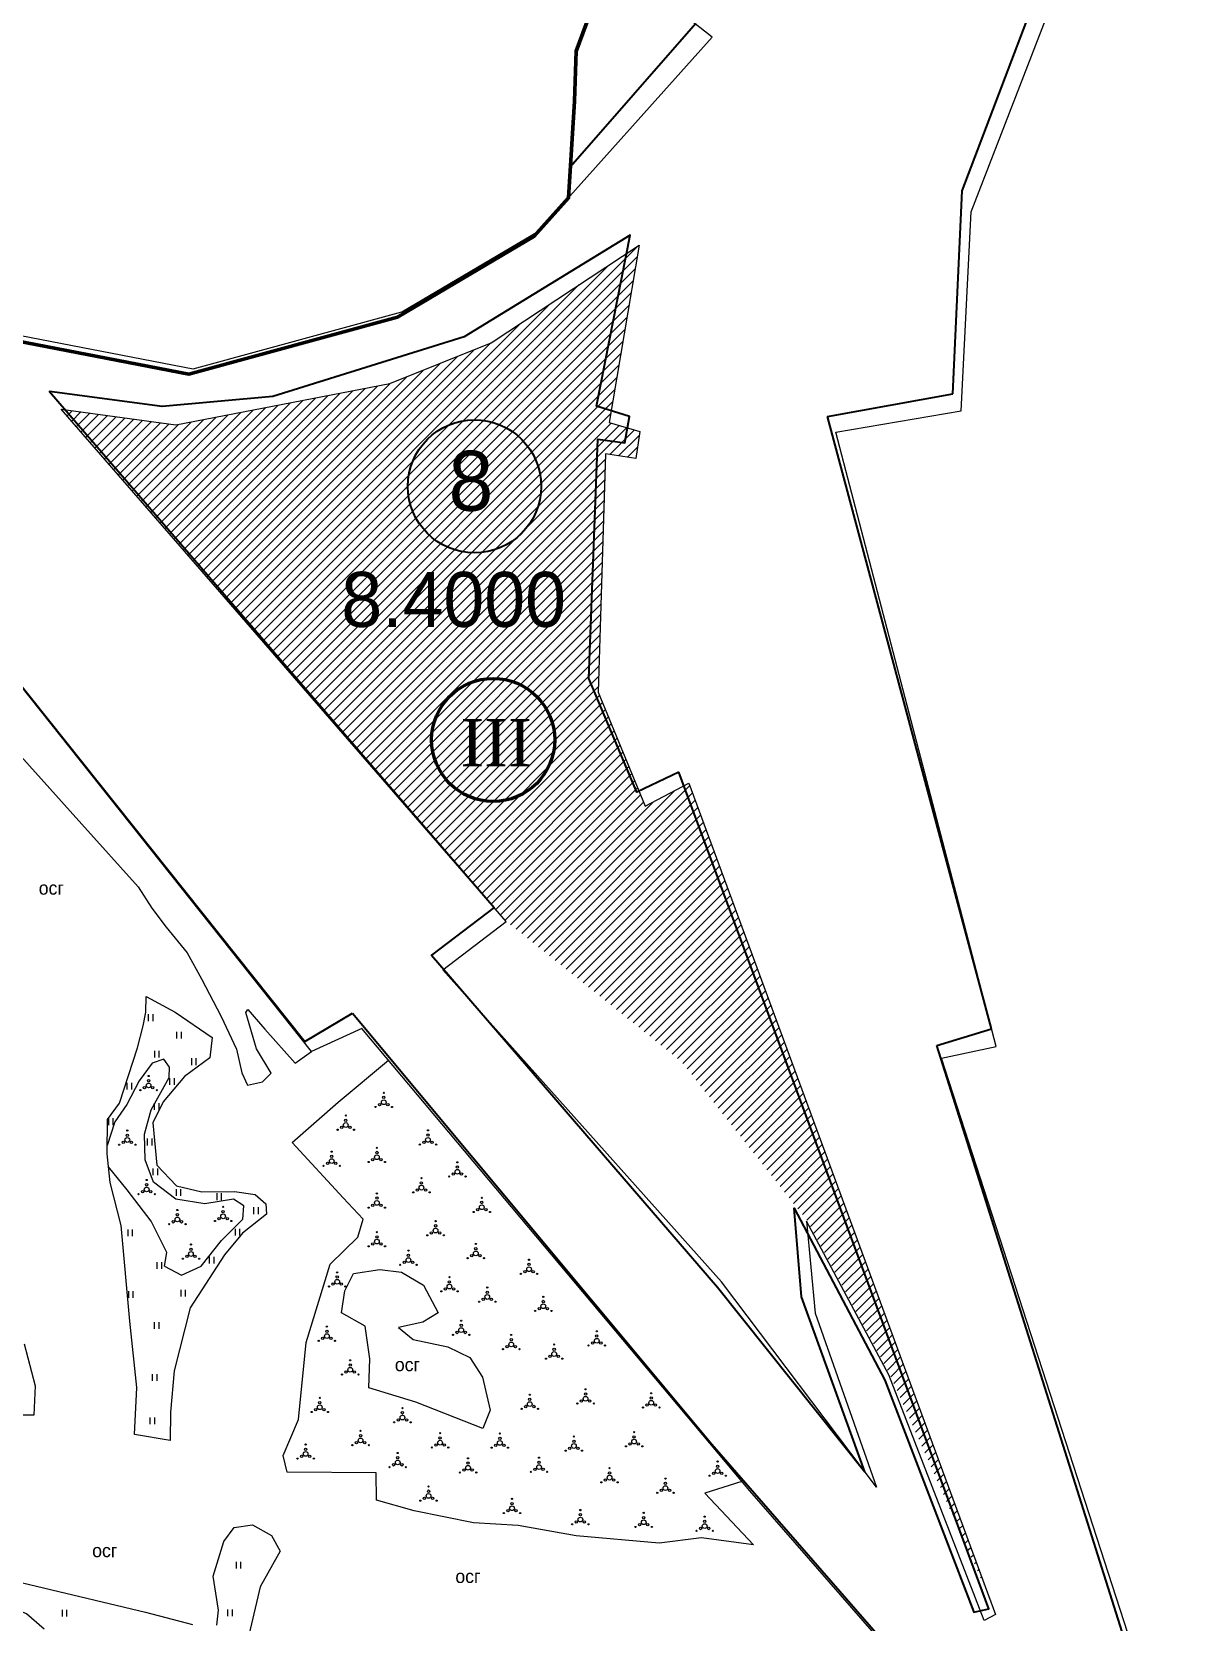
# Model space of a CAD drawing. Header units: millimetres. Extents: x 1378883 to 1389511, y 5662980 to 5673292.
# Drawn here: x 1382280 to 1382890, y 5670445 to 5671286 of the extents above; entities that cross this region are included whole.
import ezdxf
from ezdxf.enums import TextEntityAlignment as Align

# ---------------------------------------------------------------- set-up
doc = ezdxf.new("R2010")
doc.units = ezdxf.units.MM
doc.layers.add('_5Інше', color=252, linetype='Continuous', lineweight=25)
for name, color, linetype in [('N-raion', 1, 'Continuous'), ('zona', 3, 'Continuous'), ('вулиці', 7, 'Continuous'), ('ВулНазва', 7, 'Continuous'), ('КартаСкан', 252, 'Continuous'), ('межа по генплану', 7, 'Continuous'), ('район', 6, 'Continuous')]:
    doc.layers.add(name, color=color, linetype=linetype)
doc.layers.get('ВулНазва').off()
picture_1 = doc.add_image_def('image1.tif', size_in_pixel=(29607, 29619))

# ---------------------------------------------------------------- blocks, each defined once
blk = doc.blocks.new('ЛвЗд')
at = {"layer": '_5Інше', "color": 204, "linetype": 'Continuous'}
for points in [[(45723.134, 29066.833), (45698.752, 29086.321)], [(45859.587, 28973.618), (45904.09, 29086.951)], [(45630.7, 28964.772), (45723.134, 29066.833)], [(45853.606, 28868.508), (45859.587, 28973.618)], [(45558.194, 28922.592), (45630.7, 28964.772)], [(45605.339, 28905.936), (45683.839, 28957.045)], [(45683.839, 28957.045), (45667.417, 28863.379)], [(45447.673, 28893.087), (45558.194, 28922.592)], [(45340.121, 28914.409), (45447.673, 28893.087)], [(45551.561, 28884.701), (45605.339, 28905.936)], [(45438.325, 28863.565), (45551.561, 28884.701)], [(45611.424, 28599.763), (45377.783, 28872.141)], [(45377.783, 28872.141), (45438.325, 28863.565)], [(45787.274, 28857.509), (45853.606, 28868.508)], [(45667.417, 28863.379), (45683.6, 28858.563)], [(45683.6, 28858.563), (45681.415, 28844.234)], [(45870.241, 28532.02), (45787.274, 28857.509)], [(45665.464, 28846.785), (45660.884, 28720.675)], [(45681.415, 28844.234), (45665.464, 28846.785)], [(45508.069, 28531.465), (45312.736, 28780.179)], [(45660.884, 28720.675), (45685.238, 28660.255)], [(45685.238, 28660.255), (45708.504, 28672.408)], [(45708.504, 28672.408), (45868.103, 28231.566)], [(45577.712, 28574.268), (45611.424, 28599.763)], [(45724.25, 28408.421), (45577.712, 28574.268)], [(45534.699, 28543.638), (45508.069, 28531.465)], [(45738.481, 28297.739), (45534.699, 28543.638)], [(45841.304, 28526.063), (45870.241, 28532.02)], [(45968.277, 28125.852), (45841.304, 28526.063)], [(45812.474, 28358.651), (45769.354, 28440.2)], [(45769.354, 28440.2), (45773.564, 28391.515)], [(45805.483, 28299.255), (45724.25, 28408.421)], [(45773.564, 28391.515), (45805.483, 28299.255)], [(45862.094, 28228.453), (45812.474, 28358.651)], [(45882.635, 28130.472), (45738.481, 28297.739)], [(45868.103, 28231.566), (45862.094, 28228.453)]]:
    blk.add_lwpolyline(points, dxfattribs=at)

msp = doc.modelspace()

# ---------------------------------------------------------------- hatches: boundary and pattern name
at = {"layer": 'вулиці', "lineweight": -2}
h = msp.add_hatch(dxfattribs=at)
h.set_pattern_fill('ANSI31', color=12, scale=30, style=0)
h.set_pattern_definition([(45, (2.4066, 2.8008), (-2.6516504294, 2.6516504294), [])])
h.paths.add_polyline_path([(1382583.01, 5671063.18), (1382598.98, 5671060.74), (1382601.07, 5671075.03), (1382601.07, 5671075.06), (1382584.86, 5671079.78), (1382600.62, 5671173.47), (1382542.97, 5671135.45), (1382522.49, 5671121.91), (1382468.86, 5671100.3), (1382355.78, 5671078.38), (1382295.49, 5671086.49), (1382425.27, 5670936.97), (1382530.69, 5670815.79), (1382623.03, 5670741.78), (1382689.73, 5670657.4), (1382733.41, 5670576.07), (1382785.65, 5670458.96), (1382627.09, 5670889.01), (1382603.91, 5670876.69), (1382579.17, 5670937.04)])
h.paths.add_polyline_path([(1382433.48, 5671011.26), (1382533.34, 5671011.26), (1382533.34, 5671018.93), (1382433.48, 5671018.93)], flags=24)

# ---------------------------------------------------------------- linework, layer by layer
at = {"layer": 'N-raion', "color": 1, "lineweight": 35}
msp.add_circle((1382513.7, 5671046), 35.2, dxfattribs=at)
at = {"layer": 'zona', "color": 3, "lineweight": 60}
msp.add_circle((1382523.56, 5670911.85), 32.54, dxfattribs=at)
at = {"layer": 'вулиці', "color": 7, "lineweight": -2}
for p, q in [((1382341.36, 5670763.11), (1382341.36, 5670766.71)), ((1382343.76, 5670763.11), (1382343.76, 5670766.71)), ((1382356.32, 5670753.83), (1382356.32, 5670757.43)), ((1382358.72, 5670753.83), (1382358.72, 5670757.43)), ((1382344.58, 5670743.78), (1382344.58, 5670747.38)), ((1382346.98, 5670743.78), (1382346.98, 5670747.38)), ((1382364.18, 5670739.83), (1382364.18, 5670743.43)), ((1382366.58, 5670739.83), (1382366.58, 5670743.43)), ((1382330, 5670726.85), (1382330, 5670730.45)), ((1382332.4, 5670726.85), (1382332.4, 5670730.45)), ((1382352.63, 5670729.39), (1382352.63, 5670732.99)), ((1382355.03, 5670729.39), (1382355.03, 5670732.99)), ((1382344.52, 5670716.13), (1382344.52, 5670719.73)), ((1382346.92, 5670716.13), (1382346.92, 5670719.73)), ((1382320.27, 5670708.1), (1382320.27, 5670711.7)), ((1382322.67, 5670708.1), (1382322.67, 5670711.7)), ((1382340.76, 5670697.37), (1382340.76, 5670700.97)), ((1382343.16, 5670697.37), (1382343.16, 5670700.97)), ((1382343.83, 5670681.54), (1382343.83, 5670685.14)), ((1382346.23, 5670681.54), (1382346.23, 5670685.14)), ((1382356.02, 5670670.62), (1382356.02, 5670674.22)), ((1382358.42, 5670670.62), (1382358.42, 5670674.22)), ((1382377.52, 5670668.4), (1382377.52, 5670672)), ((1382379.92, 5670668.4), (1382379.92, 5670672)), ((1382397.03, 5670661.04), (1382397.03, 5670664.64)), ((1382399.43, 5670661.04), (1382399.43, 5670664.64)), ((1382330.45, 5670649.28), (1382330.45, 5670652.88)), ((1382332.85, 5670649.28), (1382332.85, 5670652.88)), ((1382387.22, 5670649.63), (1382387.22, 5670653.23)), ((1382389.62, 5670649.63), (1382389.62, 5670653.23)), ((1382345.92, 5670632.05), (1382345.92, 5670635.65)), ((1382348.32, 5670632.05), (1382348.32, 5670635.65)), ((1382373.62, 5670634.85), (1382373.62, 5670638.45)), ((1382376.02, 5670634.85), (1382376.02, 5670638.45)), ((1382330.83, 5670616.63), (1382330.83, 5670620.23)), ((1382333.23, 5670616.63), (1382333.23, 5670620.23)), ((1382358.53, 5670617.38), (1382358.53, 5670620.98)), ((1382360.93, 5670617.38), (1382360.93, 5670620.98)), ((1382344.48, 5670600.24), (1382344.48, 5670603.84)), ((1382346.88, 5670600.24), (1382346.88, 5670603.84)), ((1382343.4, 5670572.8), (1382343.4, 5670576.4)), ((1382345.8, 5670572.8), (1382345.8, 5670576.4)), ((1382342.19, 5670549.81), (1382342.19, 5670553.41)), ((1382344.59, 5670549.81), (1382344.59, 5670553.41)), ((1382387.75, 5670473.53), (1382387.75, 5670477.13)), ((1382390.15, 5670473.53), (1382390.15, 5670477.13)), ((1382295.78, 5670448.07), (1382295.78, 5670451.67)), ((1382298.18, 5670448.07), (1382298.18, 5670451.67)), ((1382383.33, 5670448.23), (1382383.33, 5670451.83)), ((1382385.73, 5670448.23), (1382385.73, 5670451.83))]:
    msp.add_line(p, q, dxfattribs=at)
for points in [[(1382254.54, 5670924.56), (1382257.36, 5670920.75), (1382267.56, 5670910.21), (1382306.1, 5670867.37), (1382335.8, 5670834.12), (1382343.04, 5670822.8), (1382350.66, 5670812.78), (1382361.8, 5670799.23), (1382369.25, 5670785.4), (1382379.65, 5670765.54), (1382387.82, 5670748.29), (1382390.61, 5670735.67), (1382393.56, 5670729.3), (1382401.56, 5670730.97), (1382406.22, 5670735.51), (1382398.46, 5670748.39), (1382392.69, 5670767.69), (1382393.89, 5670769.2), (1382402.77, 5670758.82), (1382418.85, 5670740.79), (1382427.47, 5670746.94)], [(1382340.05, 5670776.11), (1382355.35, 5670767.75), (1382374.94, 5670754.38), (1382373.75, 5670743.64), (1382360.36, 5670733.85), (1382349.13, 5670720.48), (1382343.64, 5670709.26), (1382345.61, 5670686.94), (1382356.15, 5670676.03), (1382369.57, 5670672.78), (1382386.81, 5670672.97), (1382397.73, 5670671.44), (1382403.29, 5670666.46), (1382403.68, 5670660.91), (1382391.03, 5670650.96), (1382381.45, 5670639.47), (1382363.33, 5670611.4), (1382354.88, 5670578.11), (1382352.95, 5670556.16), (1382352.71, 5670541.2), (1382333.87, 5670544.34), (1382335.08, 5670569.19), (1382331.46, 5670604.4), (1382326.86, 5670655.02), (1382321.07, 5670677.69), (1382319.38, 5670692.89), (1382319.62, 5670710.98), (1382325.9, 5670719.67), (1382335.56, 5670749), (1382338.46, 5670760.58), (1382339.91, 5670767.82), (1382340.05, 5670776.11)], [(1382349.73, 5670633.38), (1382358.77, 5670628.73), (1382369.17, 5670633.38), (1382379.86, 5670647.06), (1382391.09, 5670658.28), (1382391.63, 5670665.39), (1382386.16, 5670668.95), (1382371.09, 5670666.49), (1382355.75, 5670668.95), (1382343.98, 5670677.98), (1382339.57, 5670689.68), (1382339.15, 5670703.22), (1382342.68, 5670716.2), (1382352.14, 5670733.31), (1382352.43, 5670738.82), (1382349.32, 5670742.91), (1382343.25, 5670740.93), (1382336.33, 5670731.48), (1382329.83, 5670719.07), (1382323.48, 5670709.76), (1382319.44, 5670697.21)], [(1382655.11, 5670519.51), (1382635.58, 5670513.45), (1382661.26, 5670486.11), (1382633.67, 5670489.71), (1382611.39, 5670486.95), (1382567.49, 5670490.78), (1382536.83, 5670496.35), (1382513.24, 5670497.64), (1382481.72, 5670504.06), (1382461.92, 5670509.74), (1382461.64, 5670524.21), (1382414.63, 5670524.54), (1382412.45, 5670533.27), (1382420.64, 5670552.36), (1382424.73, 5670593.1), (1382437.3, 5670634.6), (1382452.08, 5670648.73), (1382454.84, 5670658.38), (1382444.2, 5670669.6), (1382417.32, 5670698.89), (1382441.62, 5670720.17), (1382468.15, 5670742.43)], [(1382349.73, 5670633.38), (1382351.04, 5670640.66), (1382342.74, 5670657.25), (1382330.01, 5670673.84), (1382320.15, 5670685.98)], [(1382445.07, 5670620.46), (1382449.7, 5670629.51), (1382463.58, 5670631.72), (1382475.05, 5670630.31), (1382486.72, 5670623.48), (1382494.56, 5670608.8), (1382486.31, 5670603.78), (1382473.44, 5670600.96), (1382481.28, 5670594.73), (1382499.59, 5670590.71), (1382511.26, 5670585.09), (1382517.95, 5670574.67), (1382522.01, 5670557.3), (1382518.17, 5670547.6), (1382482.71, 5670561.59), (1382457.87, 5670569.03), (1382458.32, 5670584.37), (1382455.84, 5670601.75), (1382443.41, 5670608.74), (1382445.07, 5670620.46)], [(1382275.54, 5670592.36), (1382281.36, 5670570.11), (1382280.73, 5670554.58), (1382263.92, 5670554.58), (1382261.69, 5670537.78), (1382257.27, 5670480.94), (1382262.69, 5670468.68), (1382339.78, 5670450.42), (1382364.62, 5670443.86)], [(1382377.47, 5670443.58), (1382378.32, 5670451.56), (1382375.47, 5670469.53), (1382381.18, 5670487.79), (1382386.6, 5670495.2), (1382396.31, 5670496.63), (1382406.31, 5670490.93), (1382410.87, 5670482.65), (1382400.31, 5670463.83), (1382393.17, 5670433.03)], [(1382255.73, 5670457.04), (1382276.71, 5670449.65), (1382286.1, 5670441.67)]]:
    msp.add_lwpolyline(points, dxfattribs=at)
at = {"layer": 'вулиці', "color": 7}
for centre, radius in [((1382341.34, 5670734.09), 0.312), ((1382337.01, 5670726.59), 0.312), ((1382339.17, 5670727.84), 0.625), ((1382341.34, 5670729.09), 1.25), ((1382341.34, 5670731.59), 0.625), ((1382343.5, 5670727.84), 0.625), ((1382345.67, 5670726.59), 0.312), ((1382461.37, 5670717.7), 0.312), ((1382463.53, 5670718.95), 0.625), ((1382465.7, 5670720.2), 1.25), ((1382465.7, 5670722.7), 0.625), ((1382465.7, 5670725.2), 0.312), ((1382467.86, 5670718.95), 0.625), ((1382470.03, 5670717.7), 0.312), ((1382445.63, 5670708.13), 1.25), ((1382445.63, 5670710.63), 0.625), ((1382445.63, 5670713.13), 0.312), ((1382330.09, 5670700.22), 1.25), ((1382330.09, 5670702.72), 0.625), ((1382330.09, 5670705.22), 0.312), ((1382441.3, 5670705.63), 0.312), ((1382443.47, 5670706.88), 0.625), ((1382447.8, 5670706.88), 0.625), ((1382449.96, 5670705.63), 0.312), ((1382489.08, 5670700.28), 1.25), ((1382489.08, 5670702.78), 0.625), ((1382489.08, 5670705.28), 0.312), ((1382325.75, 5670697.72), 0.312), ((1382327.92, 5670698.97), 0.625), ((1382332.25, 5670698.97), 0.625), ((1382334.42, 5670697.72), 0.312), ((1382438.18, 5670691.57), 0.625), ((1382438.18, 5670694.07), 0.312), ((1382462.05, 5670691.09), 1.25), ((1382462.05, 5670693.59), 0.625), ((1382462.05, 5670696.09), 0.312), ((1382484.75, 5670697.78), 0.312), ((1382486.92, 5670699.03), 0.625), ((1382491.25, 5670699.03), 0.625), ((1382493.41, 5670697.78), 0.312), ((1382433.85, 5670686.57), 0.312), ((1382436.02, 5670687.82), 0.625), ((1382438.18, 5670689.07), 1.25), ((1382440.35, 5670687.82), 0.625), ((1382442.51, 5670686.57), 0.312), ((1382457.72, 5670688.59), 0.312), ((1382459.88, 5670689.84), 0.625), ((1382464.21, 5670689.84), 0.625), ((1382466.38, 5670688.59), 0.312), ((1382504.65, 5670683.39), 1.25), ((1382504.65, 5670685.89), 0.625), ((1382504.65, 5670688.39), 0.312), ((1382340.32, 5670674.08), 1.25), ((1382340.32, 5670676.58), 0.625), ((1382340.32, 5670679.08), 0.312), ((1382485.63, 5670675), 1.25), ((1382485.63, 5670677.5), 0.625), ((1382485.63, 5670680), 0.312), ((1382500.32, 5670680.89), 0.312), ((1382502.48, 5670682.14), 0.625), ((1382506.81, 5670682.14), 0.625), ((1382508.98, 5670680.89), 0.312), ((1382335.99, 5670671.58), 0.312), ((1382338.15, 5670672.83), 0.625), ((1382342.48, 5670672.83), 0.625), ((1382344.65, 5670671.58), 0.312), ((1382462.05, 5670666.95), 1.25), ((1382462.05, 5670669.45), 0.625), ((1382462.05, 5670671.95), 0.312), ((1382481.3, 5670672.5), 0.312), ((1382483.47, 5670673.75), 0.625), ((1382487.8, 5670673.75), 0.625), ((1382489.96, 5670672.5), 0.312), ((1382517.55, 5670667.15), 0.625), ((1382517.55, 5670669.65), 0.312), ((1382356.58, 5670658.17), 1.25), ((1382356.58, 5670660.67), 0.625), ((1382356.58, 5670663.17), 0.312), ((1382378.58, 5670658.58), 0.625), ((1382380.75, 5670659.83), 1.25), ((1382380.75, 5670662.33), 0.625), ((1382380.75, 5670664.83), 0.312), ((1382382.91, 5670658.58), 0.625), ((1382457.72, 5670664.45), 0.312), ((1382459.88, 5670665.7), 0.625), ((1382464.21, 5670665.7), 0.625), ((1382466.38, 5670664.45), 0.312), ((1382513.22, 5670662.15), 0.312), ((1382515.39, 5670663.4), 0.625), ((1382517.55, 5670664.65), 1.25), ((1382519.72, 5670663.4), 0.625), ((1382521.88, 5670662.15), 0.312), ((1382352.25, 5670655.67), 0.312), ((1382354.41, 5670656.92), 0.625), ((1382358.74, 5670656.92), 0.625), ((1382360.91, 5670655.67), 0.312), ((1382376.42, 5670657.33), 0.312), ((1382385.08, 5670657.33), 0.312), ((1382462.07, 5670651.46), 0.312), ((1382488.78, 5670649.8), 0.312), ((1382490.94, 5670651.05), 0.625), ((1382493.11, 5670652.3), 1.25), ((1382493.11, 5670654.8), 0.625), ((1382493.11, 5670657.3), 0.312), ((1382495.27, 5670651.05), 0.625), ((1382497.44, 5670649.8), 0.312), ((1382363.74, 5670642.4), 0.625), ((1382363.74, 5670644.9), 0.312), ((1382457.74, 5670643.96), 0.312), ((1382459.9, 5670645.21), 0.625), ((1382462.07, 5670646.46), 1.25), ((1382462.07, 5670648.96), 0.625), ((1382464.23, 5670645.21), 0.625), ((1382466.4, 5670643.96), 0.312), ((1382478.75, 5670641.69), 0.312), ((1382514.39, 5670640.23), 1.25), ((1382514.39, 5670642.73), 0.625), ((1382514.39, 5670645.23), 0.312), ((1382359.41, 5670637.4), 0.312), ((1382361.57, 5670638.65), 0.625), ((1382363.74, 5670639.9), 1.25), ((1382365.9, 5670638.65), 0.625), ((1382368.07, 5670637.4), 0.312), ((1382474.42, 5670634.19), 0.312), ((1382476.58, 5670635.44), 0.625), ((1382478.75, 5670636.69), 1.25), ((1382478.75, 5670639.19), 0.625), ((1382480.91, 5670635.44), 0.625), ((1382483.08, 5670634.19), 0.312), ((1382510.06, 5670637.73), 0.312), ((1382512.23, 5670638.98), 0.625), ((1382516.56, 5670638.98), 0.625), ((1382518.72, 5670637.73), 0.312), ((1382542.54, 5670631.86), 1.25), ((1382542.54, 5670634.36), 0.625), ((1382542.54, 5670636.86), 0.312), ((1382441.07, 5670625.2), 1.25), ((1382441.07, 5670627.7), 0.625), ((1382441.07, 5670630.2), 0.312), ((1382500.45, 5670625.16), 0.625), ((1382500.45, 5670627.66), 0.312), ((1382538.21, 5670629.36), 0.312), ((1382540.38, 5670630.61), 0.625), ((1382544.71, 5670630.61), 0.625), ((1382546.87, 5670629.36), 0.312), ((1382436.74, 5670622.7), 0.312), ((1382438.91, 5670623.95), 0.625), ((1382443.24, 5670623.95), 0.625), ((1382445.41, 5670622.7), 0.312), ((1382496.12, 5670620.16), 0.312), ((1382498.28, 5670621.41), 0.625), ((1382500.45, 5670622.66), 1.25), ((1382502.61, 5670621.41), 0.625), ((1382504.78, 5670620.16), 0.312), ((1382518.28, 5670615.91), 0.625), ((1382520.45, 5670617.16), 1.25), ((1382520.45, 5670619.66), 0.625), ((1382520.45, 5670622.16), 0.312), ((1382522.61, 5670615.91), 0.625), ((1382550.07, 5670617.27), 0.312), ((1382516.12, 5670614.66), 0.312), ((1382524.78, 5670614.66), 0.312), ((1382545.74, 5670609.77), 0.312), ((1382547.91, 5670611.02), 0.625), ((1382550.07, 5670612.27), 1.25), ((1382550.07, 5670614.77), 0.625), ((1382552.24, 5670611.02), 0.625), ((1382554.4, 5670609.77), 0.312), ((1382435.61, 5670598.97), 0.625), ((1382435.61, 5670601.47), 0.312), ((1382506.64, 5670599.63), 1.25), ((1382506.64, 5670602.13), 0.625), ((1382506.64, 5670604.63), 0.312), ((1382431.28, 5670593.97), 0.312), ((1382433.45, 5670595.22), 0.625), ((1382435.61, 5670596.47), 1.25), ((1382437.78, 5670595.22), 0.625), ((1382439.94, 5670593.97), 0.312), ((1382502.31, 5670597.13), 0.312), ((1382504.48, 5670598.38), 0.625), ((1382508.81, 5670598.38), 0.625), ((1382510.97, 5670597.13), 0.312), ((1382530.96, 5670590.81), 0.625), ((1382533.12, 5670592.06), 1.25), ((1382533.12, 5670594.56), 0.625), ((1382533.12, 5670597.06), 0.312), ((1382535.29, 5670590.81), 0.625), ((1382555.82, 5670591.99), 0.312), ((1382574.01, 5670591.5), 0.312), ((1382576.17, 5670592.75), 0.625), ((1382578.34, 5670594), 1.25), ((1382578.34, 5670596.5), 0.625), ((1382578.34, 5670599), 0.312), ((1382580.5, 5670592.75), 0.625), ((1382582.67, 5670591.5), 0.312), ((1382447.98, 5670583.66), 0.312), ((1382528.79, 5670589.56), 0.312), ((1382537.45, 5670589.56), 0.312), ((1382551.49, 5670584.49), 0.312), ((1382553.66, 5670585.74), 0.625), ((1382555.82, 5670586.99), 1.25), ((1382555.82, 5670589.49), 0.625), ((1382557.99, 5670585.74), 0.625), ((1382560.15, 5670584.49), 0.312), ((1382443.65, 5670576.16), 0.312), ((1382445.81, 5670577.41), 0.625), ((1382447.98, 5670578.66), 1.25), ((1382447.98, 5670581.16), 0.625), ((1382450.14, 5670577.41), 0.625), ((1382452.31, 5670576.16), 0.312), ((1382542.92, 5670565.47), 0.312), ((1382572.43, 5670565.81), 0.625), ((1382572.43, 5670568.31), 0.312), ((1382607.16, 5670566.21), 0.312), ((1382429.71, 5670557.58), 0.625), ((1382431.87, 5670558.83), 1.25), ((1382431.87, 5670561.33), 0.625), ((1382431.87, 5670563.83), 0.312), ((1382434.04, 5670557.58), 0.625), ((1382475.58, 5670558.38), 0.312), ((1382538.59, 5670557.97), 0.312), ((1382540.76, 5670559.22), 0.625), ((1382542.92, 5670560.47), 1.25), ((1382542.92, 5670562.97), 0.625), ((1382545.09, 5670559.22), 0.625), ((1382547.25, 5670557.97), 0.312), ((1382568.1, 5670560.81), 0.312), ((1382570.26, 5670562.06), 0.625), ((1382572.43, 5670563.31), 1.25), ((1382574.59, 5670562.06), 0.625), ((1382576.76, 5670560.81), 0.312), ((1382602.83, 5670558.71), 0.312), ((1382605, 5670559.96), 0.625), ((1382607.16, 5670561.21), 1.25), ((1382607.16, 5670563.71), 0.625), ((1382609.33, 5670559.96), 0.625), ((1382611.49, 5670558.71), 0.312), ((1382427.54, 5670556.33), 0.312), ((1382436.2, 5670556.33), 0.312), ((1382471.25, 5670550.88), 0.312), ((1382473.42, 5670552.13), 0.625), ((1382475.58, 5670553.38), 1.25), ((1382475.58, 5670555.88), 0.625), ((1382477.75, 5670552.13), 0.625), ((1382479.91, 5670550.88), 0.312), ((1382451.28, 5670540.06), 0.625), ((1382453.44, 5670541.31), 1.25), ((1382453.44, 5670543.81), 0.625), ((1382453.44, 5670546.31), 0.312), ((1382455.61, 5670540.06), 0.625), ((1382495.49, 5670540.08), 1.25), ((1382495.49, 5670542.58), 0.625), ((1382495.49, 5670545.08), 0.312), ((1382527.09, 5670539.96), 1.25), ((1382527.09, 5670542.46), 0.625), ((1382527.09, 5670544.96), 0.312), ((1382566.24, 5670540.84), 0.625), ((1382566.24, 5670543.34), 0.312), ((1382598.1, 5670540.66), 1.25), ((1382598.1, 5670543.16), 0.625), ((1382598.1, 5670545.66), 0.312), ((1382422.23, 5670532.88), 0.625), ((1382424.39, 5670534.13), 1.25), ((1382424.39, 5670536.63), 0.625), ((1382424.39, 5670539.13), 0.312), ((1382426.56, 5670532.88), 0.625), ((1382449.11, 5670538.81), 0.312), ((1382457.77, 5670538.81), 0.312), ((1382473.09, 5670532.12), 0.625), ((1382473.09, 5670534.62), 0.312), ((1382491.16, 5670537.58), 0.312), ((1382493.33, 5670538.83), 0.625), ((1382497.66, 5670538.83), 0.625), ((1382499.82, 5670537.58), 0.312), ((1382510.29, 5670531.81), 0.312), ((1382522.76, 5670537.46), 0.312), ((1382524.93, 5670538.71), 0.625), ((1382529.26, 5670538.71), 0.625), ((1382531.42, 5670537.46), 0.312), ((1382547.83, 5670532.16), 0.312), ((1382561.91, 5670535.84), 0.312), ((1382564.08, 5670537.09), 0.625), ((1382566.24, 5670538.34), 1.25), ((1382568.41, 5670537.09), 0.625), ((1382570.57, 5670535.84), 0.312), ((1382593.77, 5670538.16), 0.312), ((1382595.93, 5670539.41), 0.625), ((1382600.26, 5670539.41), 0.625), ((1382602.43, 5670538.16), 0.312), ((1382420.06, 5670531.63), 0.312), ((1382428.72, 5670531.63), 0.312), ((1382468.76, 5670527.12), 0.312), ((1382470.93, 5670528.37), 0.625), ((1382473.09, 5670529.62), 1.25), ((1382475.26, 5670528.37), 0.625), ((1382477.42, 5670527.12), 0.312), ((1382505.96, 5670524.31), 0.312), ((1382508.12, 5670525.56), 0.625), ((1382510.29, 5670526.81), 1.25), ((1382510.29, 5670529.31), 0.625), ((1382512.45, 5670525.56), 0.625), ((1382514.62, 5670524.31), 0.312), ((1382543.5, 5670524.66), 0.312), ((1382545.67, 5670525.91), 0.625), ((1382547.83, 5670527.16), 1.25), ((1382547.83, 5670529.66), 0.625), ((1382550, 5670525.91), 0.625), ((1382552.16, 5670524.66), 0.312), ((1382585.09, 5670524.09), 0.625), ((1382585.09, 5670526.59), 0.312), ((1382640.09, 5670523.85), 0.625), ((1382642.26, 5670525.1), 1.25), ((1382642.26, 5670527.6), 0.625), ((1382642.26, 5670530.1), 0.312), ((1382644.42, 5670523.85), 0.625), ((1382489.39, 5670516.93), 0.312), ((1382580.76, 5670519.09), 0.312), ((1382582.93, 5670520.34), 0.625), ((1382585.09, 5670521.59), 1.25), ((1382587.26, 5670520.34), 0.625), ((1382589.42, 5670519.09), 0.312), ((1382612.5, 5670514.8), 0.625), ((1382614.67, 5670516.05), 1.25), ((1382614.67, 5670518.55), 0.625), ((1382614.67, 5670521.05), 0.312), ((1382616.84, 5670514.8), 0.625), ((1382637.93, 5670522.6), 0.312), ((1382646.59, 5670522.6), 0.312), ((1382485.06, 5670509.43), 0.312), ((1382487.22, 5670510.68), 0.625), ((1382489.39, 5670511.93), 1.25), ((1382489.39, 5670514.43), 0.625), ((1382491.56, 5670510.68), 0.625), ((1382493.72, 5670509.43), 0.312), ((1382533.53, 5670507.88), 0.625), ((1382533.53, 5670510.38), 0.312), ((1382610.34, 5670513.55), 0.312), ((1382619, 5670513.55), 0.312), ((1382529.2, 5670502.88), 0.312), ((1382531.36, 5670504.13), 0.625), ((1382533.53, 5670505.38), 1.25), ((1382535.69, 5670504.13), 0.625), ((1382537.86, 5670502.88), 0.312), ((1382567.52, 5670498.18), 0.625), ((1382569.68, 5670499.43), 1.25), ((1382569.68, 5670501.93), 0.625), ((1382569.68, 5670504.43), 0.312), ((1382571.85, 5670498.18), 0.625), ((1382603.17, 5670497.99), 1.25), ((1382603.17, 5670500.49), 0.625), ((1382603.17, 5670502.99), 0.312), ((1382635.42, 5670498.44), 0.625), ((1382635.42, 5670500.94), 0.312), ((1382565.35, 5670496.93), 0.312), ((1382574.01, 5670496.93), 0.312), ((1382598.84, 5670495.49), 0.312), ((1382601, 5670496.74), 0.625), ((1382605.33, 5670496.74), 0.625), ((1382607.5, 5670495.49), 0.312), ((1382631.09, 5670493.44), 0.312), ((1382633.25, 5670494.69), 0.625), ((1382635.42, 5670495.94), 1.25), ((1382637.58, 5670494.69), 0.625), ((1382639.75, 5670493.44), 0.312)]:
    msp.add_circle(centre, radius, dxfattribs=at)
at = {"layer": 'межа по генплану', "color": 5, "lineweight": 70}
msp.add_lwpolyline([(1382019.47, 5671402.39), (1382145.4, 5671254.57), (1382254.87, 5671126.09), (1382362.54, 5671105.4), (1382472.89, 5671135.55), (1382545.14, 5671178.16), (1382563.42, 5671198.58), (1382563.42, 5671198.58), (1382563.42, 5671198.58), (1382566.61, 5671249.77), (1382567.37, 5671276.21), (1382578.54, 5671306.28)], dxfattribs=at)
msp.add_lwpolyline([(1382019.47, 5671402.39), (1382145.4, 5671254.57), (1382254.87, 5671126.09), (1382362.54, 5671105.4), (1382472.89, 5671135.55), (1382545.14, 5671178.16), (1382563.42, 5671198.58), (1382563.42, 5671198.58), (1382563.42, 5671198.58), (1382566.61, 5671249.77), (1382567.37, 5671276.21), (1382578.54, 5671306.28)], dxfattribs=at)
at = {"layer": 'межа по генплану', "color": 3, "lineweight": 70}
msp.add_lwpolyline([(1382019.47, 5671402.39), (1382145.4, 5671254.57), (1382254.87, 5671126.09), (1382362.54, 5671105.4), (1382472.89, 5671135.55), (1382545.14, 5671178.16), (1382563.42, 5671198.58), (1382563.42, 5671198.58), (1382563.42, 5671198.58), (1382566.61, 5671249.77), (1382567.37, 5671276.21), (1382578.54, 5671306.28)], dxfattribs=at)
msp.add_lwpolyline([(1382019.47, 5671402.39), (1382145.4, 5671254.57), (1382254.87, 5671126.09), (1382362.54, 5671105.4), (1382472.89, 5671135.55), (1382545.14, 5671178.16), (1382563.42, 5671198.58), (1382563.42, 5671198.58), (1382563.42, 5671198.58), (1382566.61, 5671249.77), (1382567.37, 5671276.21), (1382578.54, 5671306.28)], dxfattribs=at)
at = {"layer": 'межа по генплану', "color": 2, "lineweight": 70}
msp.add_lwpolyline([(1382019.47, 5671402.39), (1382145.4, 5671254.57), (1382254.87, 5671126.09), (1382362.54, 5671105.4), (1382472.89, 5671135.55), (1382545.14, 5671178.16), (1382563.42, 5671198.58), (1382563.42, 5671198.58), (1382563.42, 5671198.58), (1382566.61, 5671249.77), (1382567.37, 5671276.21), (1382578.54, 5671306.28)], dxfattribs=at)
at = {"layer": 'район', "color": 6, "lineweight": 35}
for p, q in [((1382771.52, 5671202.25), (1382813.51, 5671312.63)), ((1382630.75, 5671290.92), (1382564.45, 5671215.1)), ((1382766.63, 5671094.93), (1382771.52, 5671202.25)), ((1382700.35, 5671083), (1382766.63, 5671094.93)), ((1382787.18, 5670759), (1382700.35, 5671083)), ((1382224.09, 5671003.15), (1382423.92, 5670752.35)), ((1382423.92, 5670752.35), (1382449.13, 5670767.29)), ((1382449.13, 5670767.29), (1382639.2, 5670539.24)), ((1382758.2, 5670750.22), (1382787.18, 5670759)), ((1382869.57, 5670397.59), (1382758.2, 5670750.22)), ((1382639.2, 5670539.24), (1382760.66, 5670399.97))]:
    msp.add_line(p, q, dxfattribs=at)
msp.add_lwpolyline([(1382621.75, 5670894.73), (1382599.51, 5670884.14), (1382574.14, 5670944.43), (1382578.83, 5671070.91), (1382593.16, 5671069.07), (1382595.63, 5671082.86), (1382578.19, 5671088.43), (1382595.99, 5671178.89), (1382508.27, 5671125.06), (1382407.05, 5671093.6), (1382348.53, 5671088.3), (1382288.98, 5671096.11), (1382524.02, 5670823.22), (1382490.97, 5670797.96), (1382642.16, 5670622.41), (1382720.07, 5670524.68), (1382686.62, 5670617.16), (1382682.77, 5670664.15), (1382730.67, 5670573.16), (1382777.69, 5670450.41), (1382785.62, 5670452.17)], close=True, dxfattribs=at)

# ---------------------------------------------------------------- block references
at = {"layer": 'ВулНазва', "color": 7, "lineweight": 9, "rotation": 0.3369352804470327}
msp.add_blockref('ЛвЗд', (1337087.97, 5641948.35), dxfattribs=at)

# ---------------------------------------------------------------- texts
at = {"layer": 'N-raion', "color": 1, "lineweight": 35}
msp.add_text('8', height=31.73, dxfattribs=at).set_placement((1382500.01, 5671033.08))
msp.add_text('8.4000', height=29.053, dxfattribs=at).set_placement((1382502.66, 5670971.66), align=Align.CENTER)
at = {"layer": 'вулиці', "color": 7, "lineweight": -2}
for p in [(1382283.23, 5670829.99), (1382471.56, 5670577.9), (1382311.5, 5670479.52), (1382503.56, 5670465.87)]:
    msp.add_text('осг', height=7, dxfattribs=at).set_placement(p)
at = {"layer": 'район', "insert": (1382506.23, 5670922.88), "char_height": 25, "width": 100.0147, "attachment_point": 1}
msp.add_mtext('{\\fTimes New Roman|b0|i0|c204|p18;\\C3;ІІІ}', dxfattribs=at)

# ---------------------------------------------------------------- pictures from other files: only their frames are drawn
at = {"layer": 'КартаСкан'}
image = msp.add_image(picture_1, insert=(1378952.03, 5663192.31), size_in_units=(10026.9, 10030.97), rotation=0.395435, dxfattribs=at)
image.dxf.flags = 15

doc.saveas('drawing.dxf')
